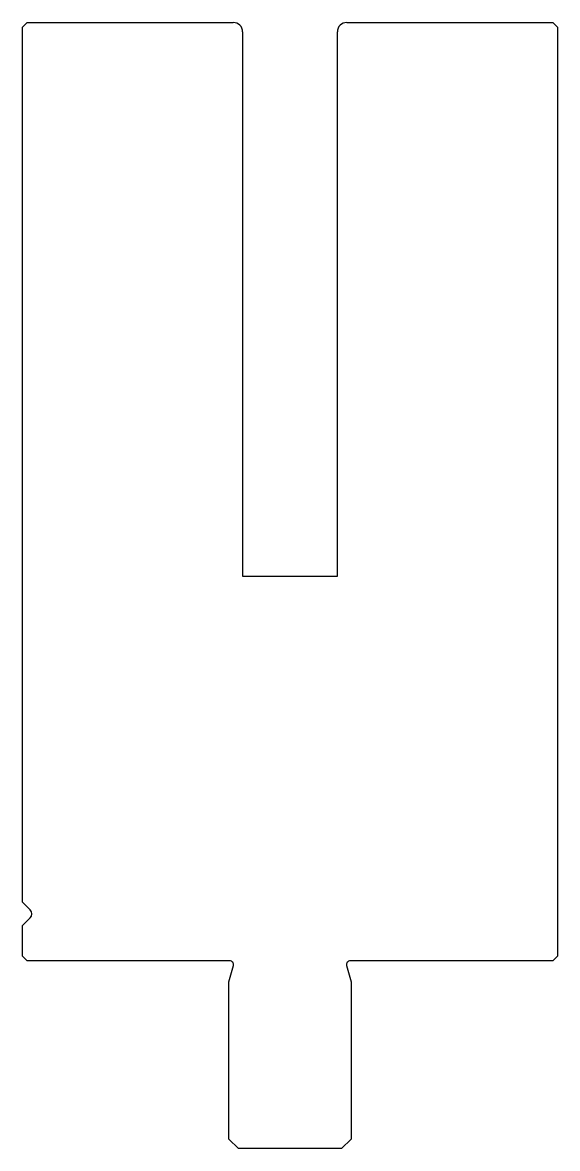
# Model space of a CAD drawing. Header units: metres. Extents: x -29 to 28, y -73 to 47.
import ezdxf

# ---------------------------------------------------------------- set-up
doc = ezdxf.new("R2010")
doc.units = ezdxf.units.M

msp = doc.modelspace()

# ---------------------------------------------------------------- linework, layer by layer
for p, q in [((-28.054701, 47.129468), (-28.554701, 46.629468)), ((-28.054701, 47.129468), (-6.104701, 47.129468)), ((5.995299, 47.129468), (27.945299, 47.129468)), ((28.445299, 46.629468), (27.945299, 47.129468)), ((-28.554701, -46.622004), (-28.554701, 46.629468)), ((-5.104701, 46.129468), (-5.104701, -11.870532)), ((4.995299, -11.870532), (4.995299, 46.129468)), ((28.445299, 46.629468), (28.445299, -52.370532)), ((-5.104701, -11.870532), (4.995299, -11.870532)), ((-27.730437, -47.446268), (-28.554701, -46.622004)), ((-28.554701, -49.119061), (-27.730437, -48.294797)), ((-28.554701, -52.370532), (-28.554701, -49.119061)), ((-28.554701, -52.370532), (-28.054701, -52.870532)), ((27.945299, -52.870532), (28.445299, -52.370532)), ((-6.474701, -52.870532), (-28.054701, -52.870532)), ((-6.554701, -55.114578), (-6.08833, -53.37406)), ((5.978929, -53.37406), (6.445299, -55.114578)), ((27.945299, -52.870532), (6.365299, -52.870532)), ((-6.554701, -71.870532), (-6.554701, -55.114578)), ((6.445299, -55.114578), (6.445299, -71.870532)), ((-6.554701, -71.870532), (-5.554701, -72.870532)), ((5.445299, -72.870532), (6.445299, -71.870532)), ((5.445299, -72.870532), (-5.554701, -72.870532))]:
    msp.add_line(p, q)
for centre, radius, start, end in [((-6.104701, 46.129468), 1, 0, 90), ((5.995299, 46.129468), 1, 90, 180), ((-28.154701, -47.870532), 0.6, 315, 45), ((-6.474701, -53.270532), 0.4, 345, 90), ((6.365299, -53.270532), 0.4, 90, 195)]:
    msp.add_arc(centre, radius, start, end)

doc.saveas('drawing.dxf')
